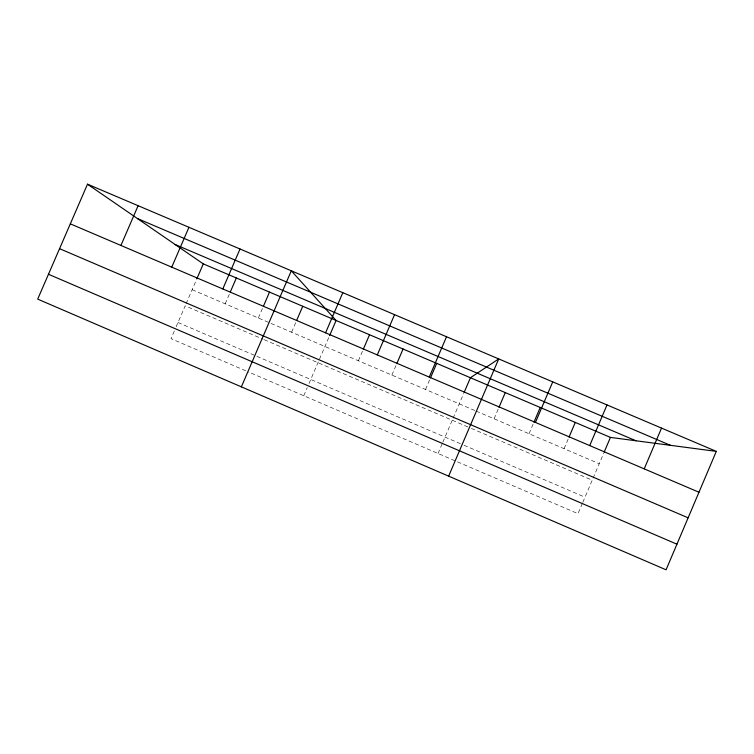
<?xml version="1.0" encoding="UTF-8"?>
<svg xmlns="http://www.w3.org/2000/svg" width="754" height="754" viewBox="0 0 754 754"><rect width="100%" height="100%" fill="white"/><g stroke="black" fill="none" stroke-linecap="round" stroke-linejoin="round"><path stroke-width="0.57" stroke-dasharray="3.77 2.83" d="M564.077 448.696L568.554 438.187M582.371 503.352L577.988 513.663L250.074 372.655M582.814 502.324L592.229 480.194L471.25 428.376M593.106 478.14L603.709 453.201M425.52 389.46L429.987 379.017M438.036 453.474L442.409 443.239M442.852 442.221L452.249 420.242M453.116 418.197L463.71 393.418M494.087 418.772L498.554 408.3M529.025 433.71L533.502 423.22M291.6 332.212L295.775 322.486M303.768 395.746L307.264 387.603M309.008 383.541L329.121 336.718M358.367 360.751L362.834 350.346M391.892 375.087L396.359 364.663M174.278 331.119L171.026 338.659L248.999 372.193M176.134 326.802L185.182 305.851L263.174 339.253M186.115 303.692L196.332 280.017M225.21 303.824L229.386 294.126M258.358 317.999L262.995 307.208M192.147 289.696L475.077 410.647M476.132 411.1L599.232 463.729M264.249 339.715L470.194 427.923M178.001 322.495L462.984 444.803M464.04 445.256L585 497.178"/><path stroke-width="1.13" d="M716.3 451.373L666.074 569.807L37.7 299.121L87.502 184.193L716.3 451.373L610.429 437.405L203.288 263.881L87.502 184.193M569.006 437.141L575.274 422.419M589.703 445.586L607.008 404.936M604.161 452.146L610.429 437.405M644.208 468.856L661.531 428.102M429.252 377.085L446.519 336.746M430.44 377.98L436.689 363.362M464.162 392.372L470.421 377.735L498.724 358.923L448.639 476.142M499.007 407.254L505.265 392.589M533.955 422.174L540.222 407.48M535.444 422.428L552.739 381.873M241.365 386.849L291.308 270.79L336.096 320.488L329.583 335.634M296.708 320.318L302.75 306.275M325.568 332.825L342.816 292.684M363.277 349.309L369.526 334.738M377.302 354.908L394.559 314.663M396.811 363.617L403.06 349.027M171.752 267.152L188.952 227.303M196.794 278.942L203.288 263.881M222.798 288.952L240.017 248.999M230.309 291.977L236.351 277.972M263.466 306.124L269.498 292.1M120.923 245.455L138.114 205.701M137.398 218.537L670.429 445.322M175.192 244.55L635.933 440.77M70.32 223.853L698.967 492.239M59.557 248.669L688.119 517.819M48.473 274.267L676.932 544.19"/></g></svg>
